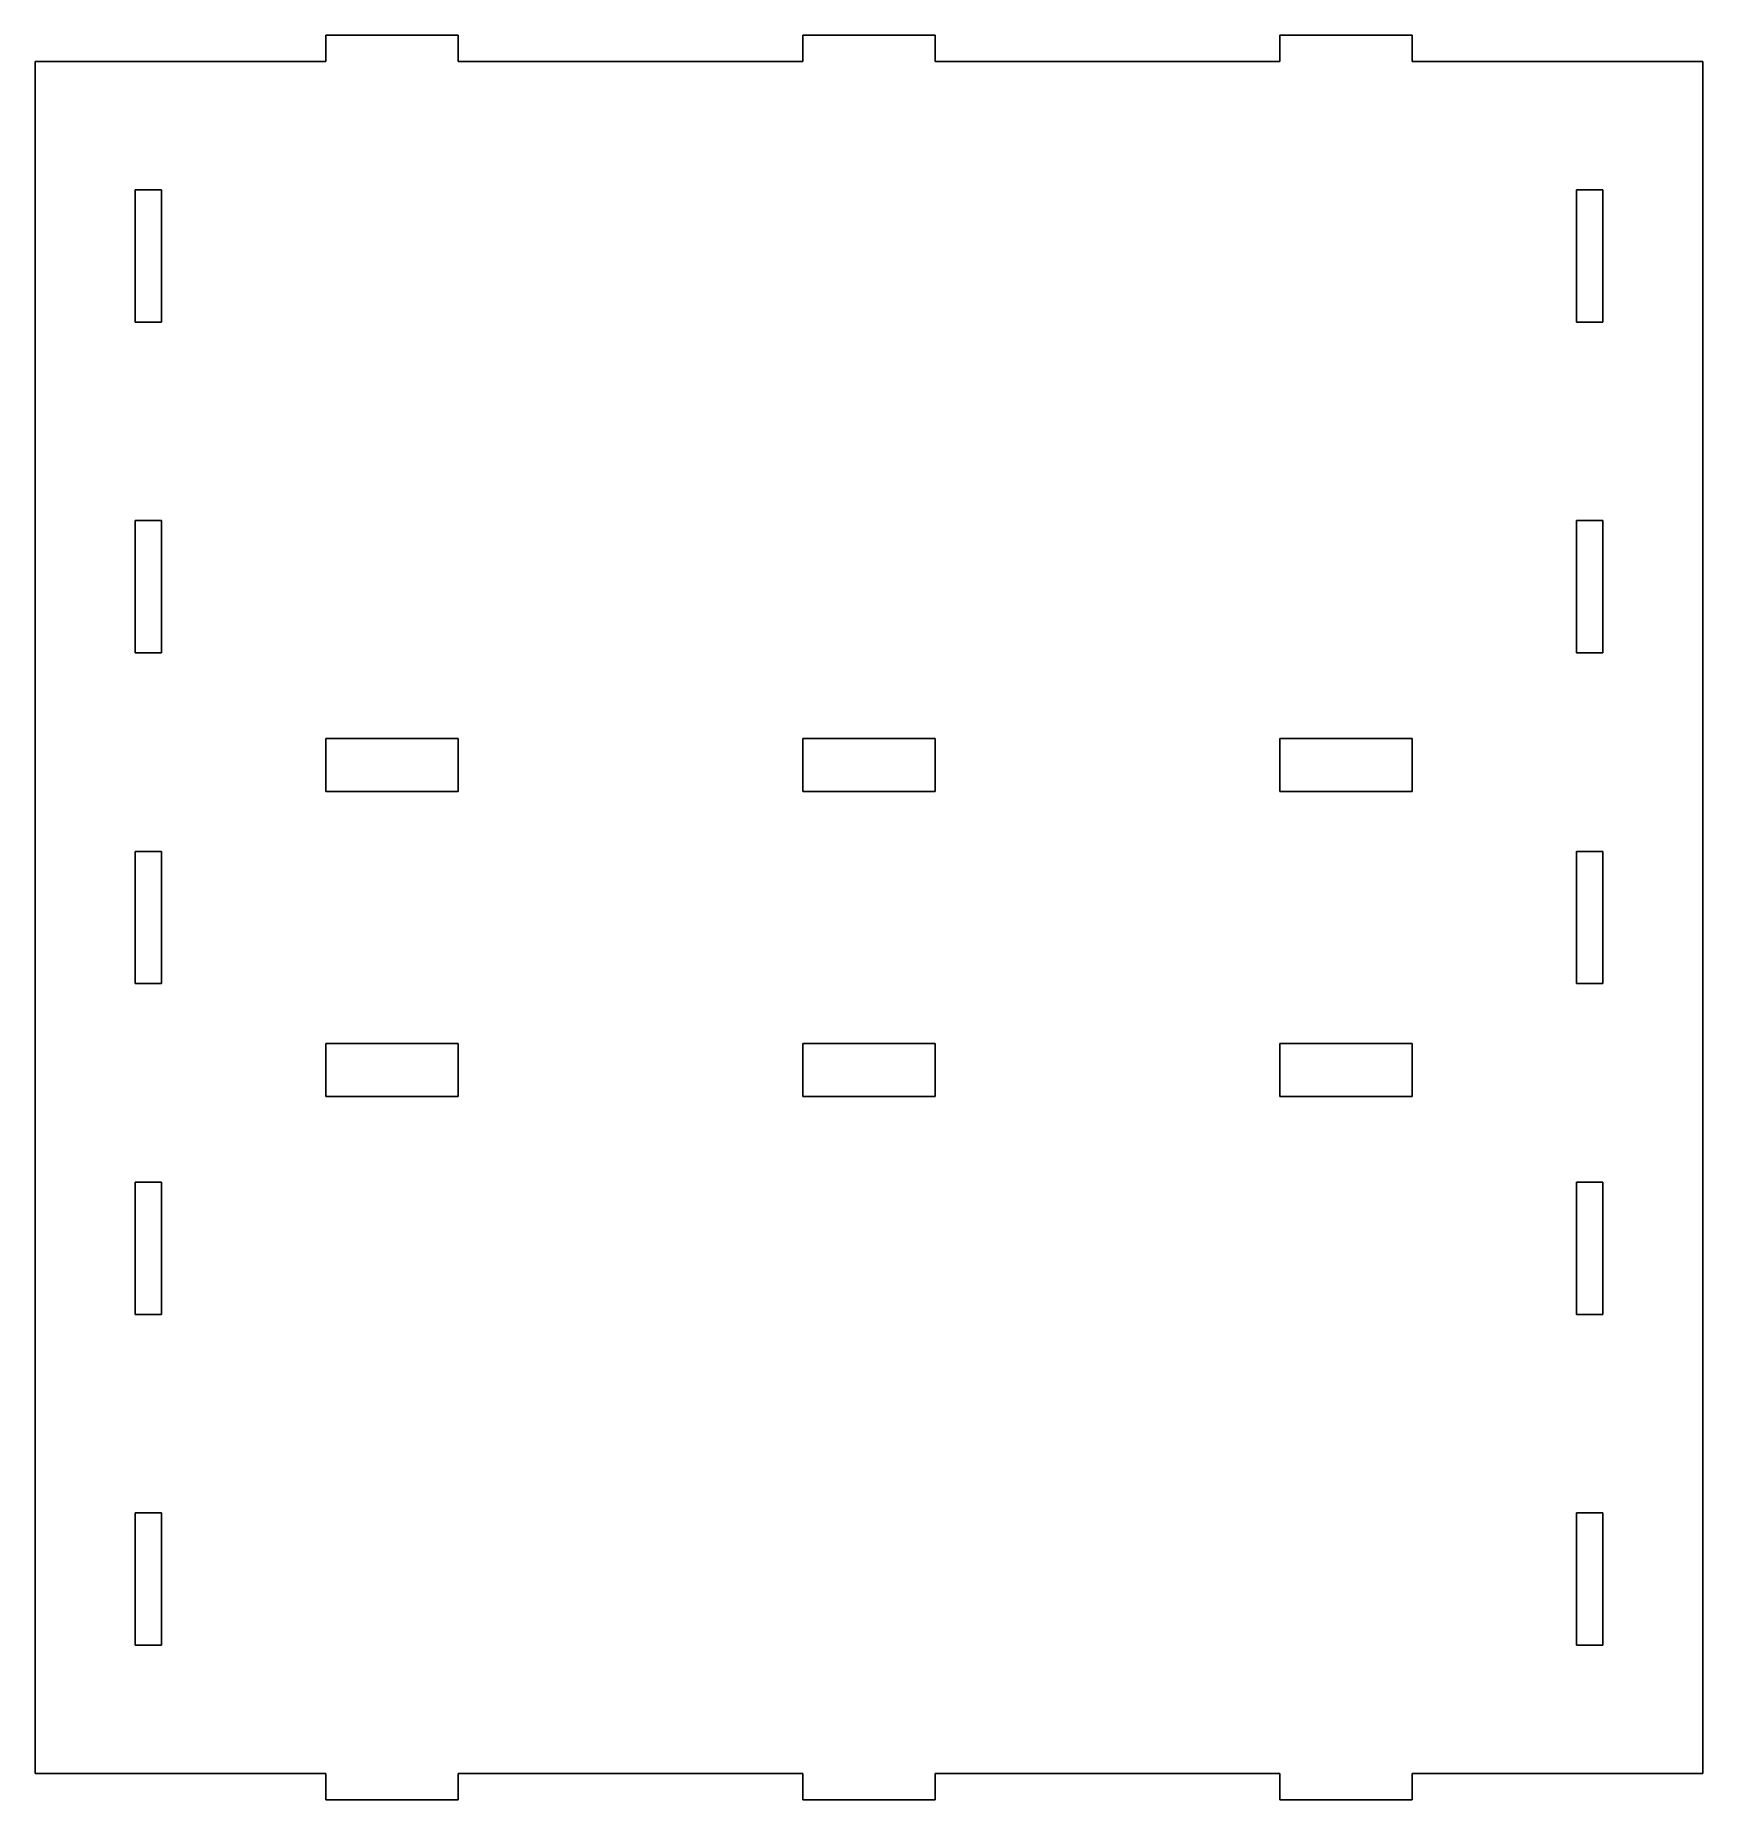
# Model space of a CAD drawing. Header units: metres. Extents: x -95 to 95, y -100 to 100.
import ezdxf

# ---------------------------------------------------------------- set-up
doc = ezdxf.new("R2010")
doc.units = ezdxf.units.M

msp = doc.modelspace()

# ---------------------------------------------------------------- linework, layer by layer
for p, q in [((-46.575, 100), (-61.575, 100)), ((-61.575, 100), (-61.575, 97.02)), ((-46.575, 97.02), (-46.575, 100)), ((7.5, 100), (-7.5, 100)), ((-7.5, 100), (-7.5, 97.02)), ((7.5, 97.02), (7.5, 100)), ((61.575, 100), (46.575, 100)), ((46.575, 100), (46.575, 97.02)), ((61.575, 97.02), (61.575, 100)), ((-94.5198, 97.0028), (-94.52, 97.0014)), ((-94.52, 97.0014), (-94.52, 97)), ((-94.52, 97), (-94.52, -97)), ((-94.5196, 97.0042), (-94.5198, 97.0028)), ((-94.5192, 97.0055), (-94.5196, 97.0042)), ((-94.5188, 97.0068), (-94.5192, 97.0055)), ((-94.5183, 97.0081), (-94.5188, 97.0068)), ((-94.5177, 97.0094), (-94.5183, 97.0081)), ((-94.517, 97.0106), (-94.5177, 97.0094)), ((-94.5162, 97.0118), (-94.517, 97.0106)), ((-94.5153, 97.0129), (-94.5162, 97.0118)), ((-94.5144, 97.0139), (-94.5153, 97.0129)), ((-94.5134, 97.0149), (-94.5144, 97.0139)), ((-94.5123, 97.0158), (-94.5134, 97.0149)), ((-94.5112, 97.0166), (-94.5123, 97.0158)), ((-94.51, 97.0173), (-94.5112, 97.0166)), ((-94.5088, 97.018), (-94.51, 97.0173)), ((-94.5075, 97.0185), (-94.5088, 97.018)), ((-94.5062, 97.019), (-94.5075, 97.0185)), ((-94.5048, 97.0194), (-94.5062, 97.019)), ((-94.5035, 97.0197), (-94.5048, 97.0194)), ((-94.5021, 97.0199), (-94.5035, 97.0197)), ((-94.5007, 97.02), (-94.5021, 97.0199)), ((-61.575, 97.02), (-94.5007, 97.02)), ((-7.5, 97.02), (-46.575, 97.02)), ((46.575, 97.02), (7.5, 97.02)), ((94.5007, 97.02), (61.575, 97.02)), ((94.5021, 97.0199), (94.5007, 97.02)), ((94.5035, 97.0197), (94.5021, 97.0199)), ((94.5048, 97.0194), (94.5035, 97.0197)), ((94.5062, 97.019), (94.5048, 97.0194)), ((94.5075, 97.0185), (94.5062, 97.019)), ((94.5088, 97.018), (94.5075, 97.0185)), ((94.51, 97.0173), (94.5088, 97.018)), ((94.5112, 97.0166), (94.51, 97.0173)), ((94.5123, 97.0158), (94.5112, 97.0166)), ((94.5134, 97.0149), (94.5123, 97.0158)), ((94.5144, 97.0139), (94.5134, 97.0149)), ((94.5153, 97.0129), (94.5144, 97.0139)), ((94.5162, 97.0118), (94.5153, 97.0129)), ((94.517, 97.0106), (94.5162, 97.0118)), ((94.5177, 97.0094), (94.517, 97.0106)), ((94.5183, 97.0081), (94.5177, 97.0094)), ((94.5188, 97.0068), (94.5183, 97.0081)), ((94.5192, 97.0055), (94.5188, 97.0068)), ((94.5196, 97.0042), (94.5192, 97.0055)), ((94.5198, 97.0028), (94.5196, 97.0042)), ((94.52, 97.0014), (94.5198, 97.0028)), ((94.52, 97), (94.52, 97.0014)), ((94.52, -97), (94.52, 97)), ((-83.2, 67.5), (-83.2, 82.5)), ((-83.2, 82.5), (-80.2, 82.5)), ((-80.2, 82.5), (-80.2, 67.5)), ((80.2, 67.5), (80.2, 82.5)), ((80.2, 82.5), (83.2, 82.5)), ((83.2, 82.5), (83.2, 67.5)), ((-80.2, 67.5), (-83.2, 67.5)), ((83.2, 67.5), (80.2, 67.5)), ((-83.2, 30), (-83.2, 45)), ((-83.2, 45), (-80.2, 45)), ((-80.2, 45), (-80.2, 30)), ((80.2, 30), (80.2, 45)), ((80.2, 45), (83.2, 45)), ((83.2, 45), (83.2, 30)), ((-80.2, 30), (-83.2, 30)), ((83.2, 30), (80.2, 30)), ((-61.575, 14.3), (-61.575, 20.3)), ((-61.575, 20.3), (-46.575, 20.3)), ((-46.575, 20.3), (-46.575, 14.3)), ((-7.5, 14.3), (-7.5, 20.3)), ((-7.5, 20.3), (7.5, 20.3)), ((7.5, 20.3), (7.5, 14.3)), ((46.575, 14.3), (46.575, 20.3)), ((46.575, 20.3), (61.575, 20.3)), ((61.575, 20.3), (61.575, 14.3)), ((-46.575, 14.3), (-61.575, 14.3)), ((7.5, 14.3), (-7.5, 14.3)), ((61.575, 14.3), (46.575, 14.3)), ((-83.2, -7.5), (-83.2, 7.5)), ((-83.2, 7.5), (-80.2, 7.5)), ((-80.2, 7.5), (-80.2, -7.5)), ((80.2, -7.5), (80.2, 7.5)), ((80.2, 7.5), (83.2, 7.5)), ((83.2, 7.5), (83.2, -7.5)), ((-80.2, -7.5), (-83.2, -7.5)), ((83.2, -7.5), (80.2, -7.5)), ((-61.575, -20.3), (-61.575, -14.3)), ((-61.575, -14.3), (-46.575, -14.3)), ((-46.575, -14.3), (-46.575, -20.3)), ((-7.5, -20.3), (-7.5, -14.3)), ((-7.5, -14.3), (7.5, -14.3)), ((7.5, -14.3), (7.5, -20.3)), ((46.575, -20.3), (46.575, -14.3)), ((46.575, -14.3), (61.575, -14.3)), ((61.575, -14.3), (61.575, -20.3)), ((-46.575, -20.3), (-61.575, -20.3)), ((7.5, -20.3), (-7.5, -20.3)), ((61.575, -20.3), (46.575, -20.3)), ((-83.2, -45), (-83.2, -30)), ((-83.2, -30), (-80.2, -30)), ((-80.2, -30), (-80.2, -45)), ((80.2, -45), (80.2, -30)), ((80.2, -30), (83.2, -30)), ((83.2, -30), (83.2, -45)), ((-80.2, -45), (-83.2, -45)), ((83.2, -45), (80.2, -45)), ((-83.2, -82.5), (-83.2, -67.5)), ((-83.2, -67.5), (-80.2, -67.5)), ((-80.2, -67.5), (-80.2, -82.5)), ((80.2, -82.5), (80.2, -67.5)), ((80.2, -67.5), (83.2, -67.5)), ((83.2, -67.5), (83.2, -82.5)), ((-80.2, -82.5), (-83.2, -82.5)), ((83.2, -82.5), (80.2, -82.5)), ((-94.52, -97), (-94.52, -97.0014)), ((-94.52, -97.0014), (-94.5198, -97.0028)), ((-94.5198, -97.0028), (-94.5196, -97.0042)), ((-94.5196, -97.0042), (-94.5192, -97.0055)), ((-94.5192, -97.0055), (-94.5188, -97.0068)), ((-94.5188, -97.0068), (-94.5183, -97.0081)), ((-94.5183, -97.0081), (-94.5177, -97.0094)), ((-94.5177, -97.0094), (-94.517, -97.0106)), ((-94.517, -97.0106), (-94.5162, -97.0118)), ((-94.5162, -97.0118), (-94.5153, -97.0129)), ((-94.5153, -97.0129), (-94.5144, -97.0139)), ((-94.5144, -97.0139), (-94.5134, -97.0149)), ((-94.5134, -97.0149), (-94.5123, -97.0158)), ((-94.5123, -97.0158), (-94.5112, -97.0166)), ((-94.5112, -97.0166), (-94.51, -97.0173)), ((-94.51, -97.0173), (-94.5088, -97.018)), ((-94.5088, -97.018), (-94.5075, -97.0185)), ((-94.5075, -97.0185), (-94.5062, -97.019)), ((-94.5062, -97.019), (-94.5048, -97.0194)), ((-94.5048, -97.0194), (-94.5035, -97.0197)), ((-94.5035, -97.0197), (-94.5021, -97.0199)), ((-94.5021, -97.0199), (-94.5007, -97.02)), ((-94.5007, -97.02), (-61.575, -97.02)), ((-61.575, -97.02), (-61.575, -100)), ((-46.575, -100), (-46.575, -97.02)), ((-46.575, -97.02), (-7.5, -97.02)), ((-7.5, -97.02), (-7.5, -100)), ((7.5, -100), (7.5, -97.02)), ((7.5, -97.02), (46.575, -97.02)), ((46.575, -97.02), (46.575, -100)), ((61.575, -100), (61.575, -97.02)), ((61.575, -97.02), (94.5007, -97.02)), ((94.5007, -97.02), (94.5021, -97.0199)), ((94.5021, -97.0199), (94.5035, -97.0197)), ((94.5035, -97.0197), (94.5048, -97.0194)), ((94.5048, -97.0194), (94.5062, -97.019)), ((94.5062, -97.019), (94.5075, -97.0185)), ((94.5075, -97.0185), (94.5088, -97.018)), ((94.5088, -97.018), (94.51, -97.0173)), ((94.51, -97.0173), (94.5112, -97.0166)), ((94.5112, -97.0166), (94.5123, -97.0158)), ((94.5123, -97.0158), (94.5134, -97.0149)), ((94.5134, -97.0149), (94.5144, -97.0139)), ((94.5144, -97.0139), (94.5153, -97.0129)), ((94.5153, -97.0129), (94.5162, -97.0118)), ((94.5162, -97.0118), (94.517, -97.0106)), ((94.517, -97.0106), (94.5177, -97.0094)), ((94.5177, -97.0094), (94.5183, -97.0081)), ((94.5183, -97.0081), (94.5188, -97.0068)), ((94.5188, -97.0068), (94.5192, -97.0055)), ((94.5192, -97.0055), (94.5196, -97.0042)), ((94.5196, -97.0042), (94.5198, -97.0028)), ((94.5198, -97.0028), (94.52, -97.0014)), ((94.52, -97.0014), (94.52, -97)), ((-61.575, -100), (-46.575, -100)), ((-7.5, -100), (7.5, -100)), ((46.575, -100), (61.575, -100))]:
    msp.add_line(p, q)

doc.saveas('drawing.dxf')
